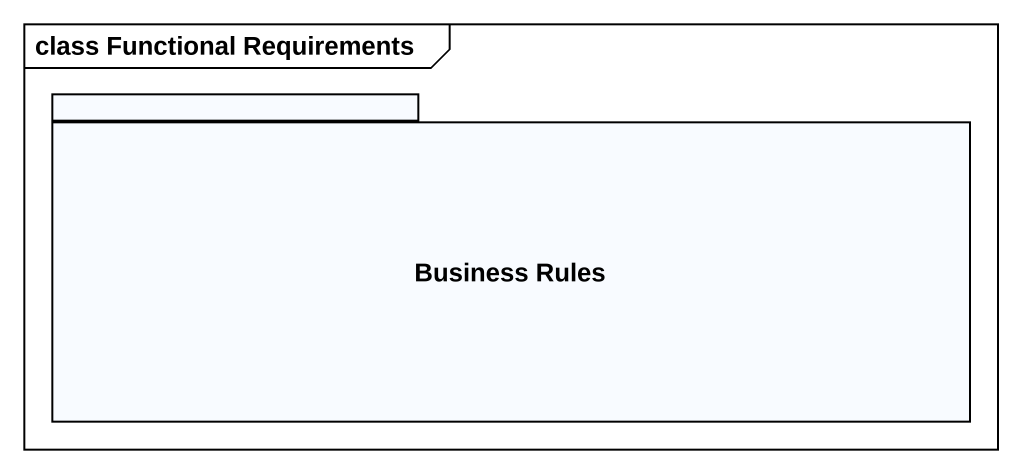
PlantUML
@startuml
mainframe class Functional Requirements
package "Business Rules" as Business_Rules {
}
@enduml
